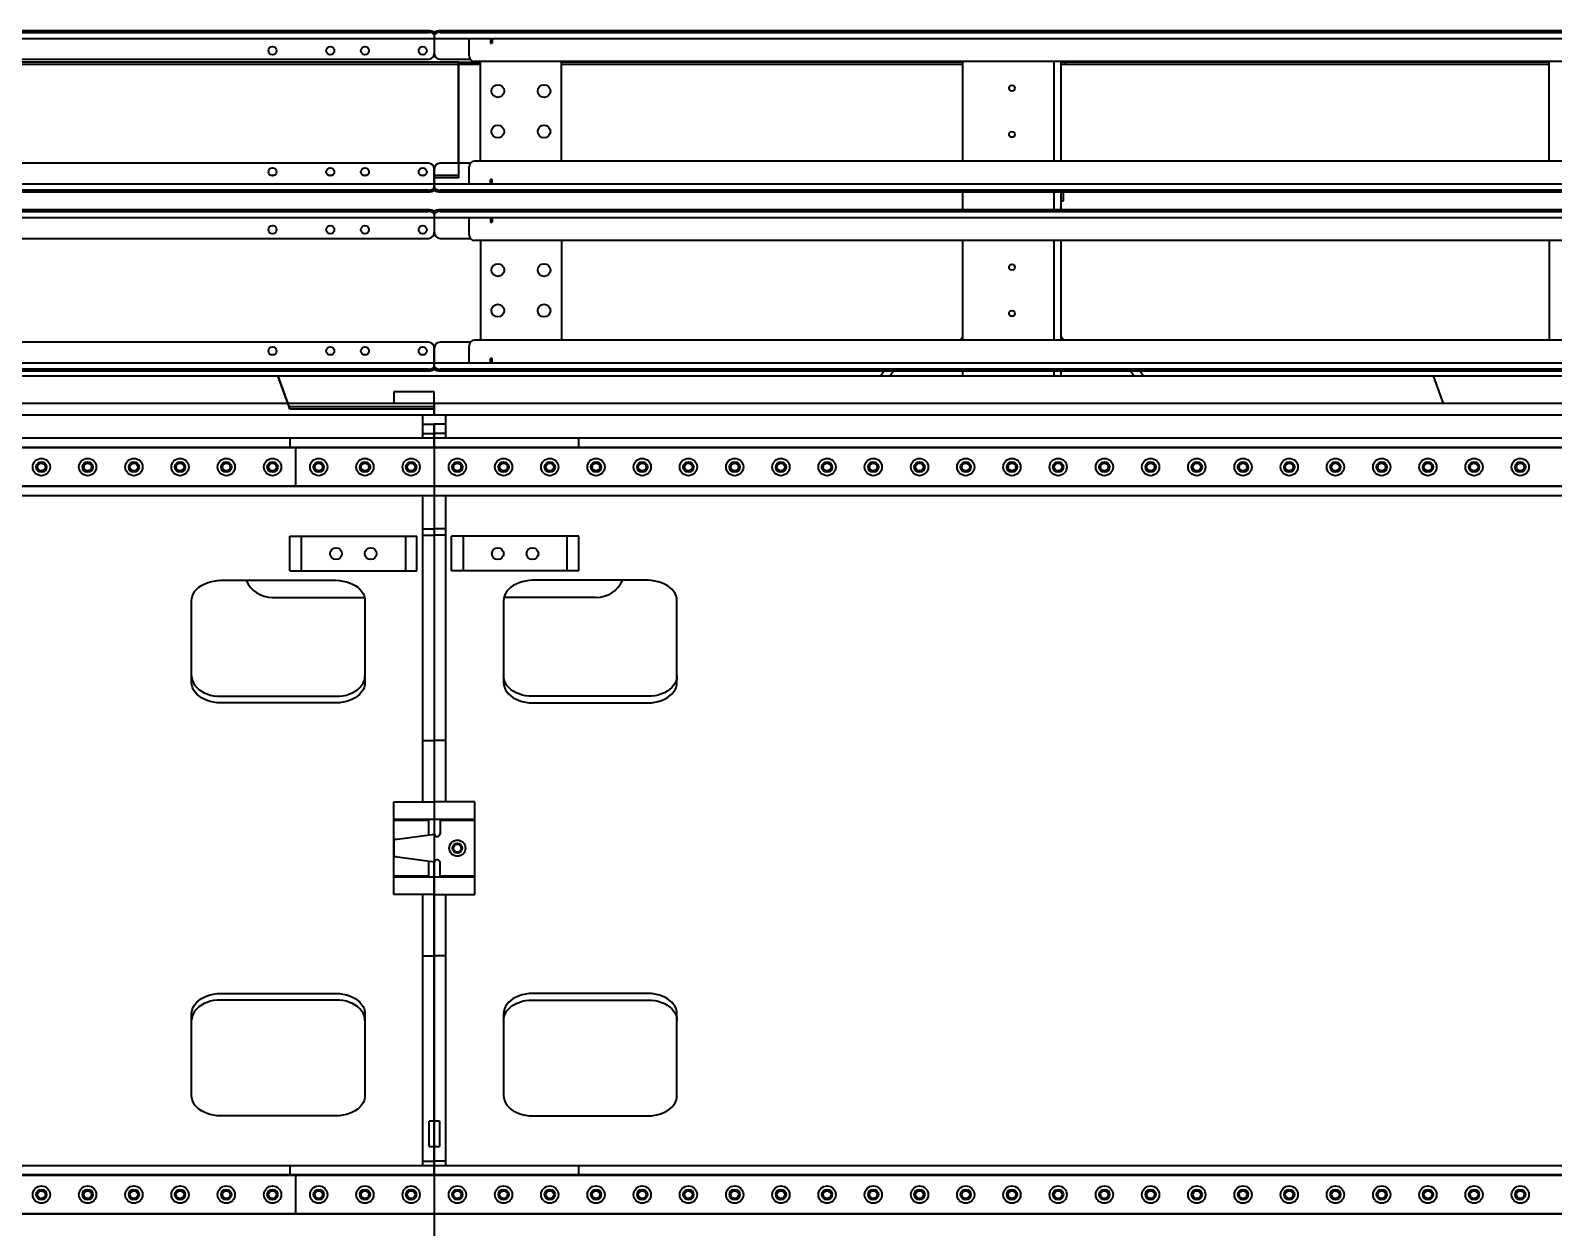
# Model space of a CAD drawing. Header units: inches. Extents: x 16559 to 58559, y 6500 to 36200.
# Drawn here: x 28495 to 29813, y 23166 to 24202 of the extents above; entities that cross this region are included whole.
import ezdxf

# ---------------------------------------------------------------- set-up
doc = ezdxf.new("R2010")
doc.units = ezdxf.units.IN
doc.header["$LTSCALE"] = 300
doc.layers.add('GUIDE', color=4, linetype='Continuous', lineweight=35)

# ---------------------------------------------------------------- blocks, each defined once
blk = doc.blocks.new('A$C8cf30650')
at = {"layer": 'GUIDE'}
for p, q in [((100, 1315.5), (100, 1298)), ((100, 1311), (4100, 1311)), ((105, 1318), (4095, 1318)), ((105, 1316.3), (2095, 1316.3)), ((130.2, 1296), (130.2, 1311)), ((148.6, 1311), (148.6, 1307)), ((148.6, 1307), (150, 1307)), ((149.3, 1311), (149.3, 1307)), ((150, 1311), (150, 1307)), ((2105, 1316.3), (4095, 1316.3)), ((4100, 1315.5), (4100, 1298)), ((105, 1293), (131.1, 1293)), ((2105, 1293), (4095, 1293)), ((121, 1290.5), (140, 1290.5)), ((121, 1203), (121, 1290.5)), ((140, 1288.5), (121, 1288.5)), ((2065.1, 1291), (134.9, 1291)), ((140, 1205), (140, 1291)), ((210, 1205), (210, 1291)), ((557.5, 1290.5), (210, 1290.5)), ((557.5, 1288.5), (210, 1288.5)), ((557.5, 1205), (557.5, 1291)), ((636.5, 1205), (636.5, 1291)), ((642.5, 1205), (642.5, 1291)), ((1065, 1290.5), (642.5, 1290.5)), ((1065, 1288.5), (642.5, 1288.5)), ((662.5, 1291), (662.5, 1290.5)), ((1065, 1205), (1065, 1291)), ((4121, 1290.5), (3642.5, 1290.5)), ((4121, 1288.5), (3642.5, 1288.5)), ((4121, 1290.5), (4121, 1190.5)), ((131.1, 1203), (105, 1203)), ((130.2, 1185), (130.2, 1200)), ((134.9, 1205), (2065.1, 1205)), ((4095, 1203), (2105, 1203)), ((100, 1180.5), (100, 1198)), ((150, 1189), (148.6, 1189)), ((148.6, 1185), (148.6, 1189)), ((149.3, 1185), (149.3, 1189)), ((150, 1185), (150, 1189)), ((3961.8, 1192.5), (3958.2, 1192.5)), ((4011.8, 1192.5), (4008.2, 1192.5)), ((4041.8, 1192.5), (4038.2, 1192.5)), ((4091.8, 1192.5), (4088.2, 1192.5)), ((4100, 1198), (4100, 1180.5)), ((4121, 1192.5), (4100, 1192.5)), ((4121, 1190.5), (4100, 1190.5)), ((4100, 1185), (100, 1185)), ((2095, 1179.7), (105, 1179.7)), ((4095, 1178), (105, 1178)), ((557.5, 1163), (557.5, 1178)), ((636.5, 1163), (636.5, 1178)), ((642.5, 1163), (642.5, 1178)), ((644.5, 1170.5), (644.5, 1178)), ((4095, 1179.7), (2105, 1179.7)), ((100, 1160.5), (100, 1143)), ((105, 1163), (4095, 1163)), ((105, 1161.3), (2095, 1161.3)), ((642.5, 1170.5), (644.5, 1170.5)), ((2105, 1161.3), (4095, 1161.3)), ((4100, 1160.5), (4100, 1143)), ((100, 1156), (4100, 1156)), ((130.2, 1141), (130.2, 1156)), ((148.6, 1156), (148.6, 1152)), ((148.6, 1152), (150, 1152)), ((149.3, 1156), (149.3, 1152)), ((150, 1156), (150, 1152)), ((105, 1138), (131.1, 1138)), ((2065.1, 1136), (134.9, 1136)), ((140, 1136), (140, 1050)), ((210, 1136), (210, 1050)), ((557.5, 1050), (557.5, 1136)), ((636.5, 1050), (636.5, 1136)), ((642.5, 1050), (642.5, 1136)), ((1065, 1136), (1065, 1050)), ((2105, 1138), (4095, 1138)), ((100, 1025.5), (100, 1043)), ((131.1, 1048), (105, 1048)), ((130.2, 1030), (130.2, 1045)), ((134.9, 1050), (2065.1, 1050)), ((4095, 1048), (2105, 1048)), ((4100, 1043), (4100, 1025.5)), ((4100, 1030), (100, 1030)), ((150, 1034), (148.6, 1034)), ((148.6, 1030), (148.6, 1034)), ((149.3, 1030), (149.3, 1034)), ((150, 1030), (150, 1034)), ((-35.3, 1019), (3964.7, 1019)), ((-25.7, 992), (-35.3, 1019)), ((2095, 1024.7), (105, 1024.7)), ((4095, 1023), (105, 1023)), ((486.2, 1019), (489, 1023)), ((497.5, 1023), (494.6, 1019)), ((557.5, 1019), (557.5, 1023)), ((636.5, 1019), (636.5, 1023)), ((642.5, 1019), (642.5, 1023)), ((705.4, 1019), (702.5, 1023)), ((711, 1023), (713.8, 1019)), ((964.7, 1019), (973.2, 995)), ((4095, 1024.7), (2105, 1024.7)), ((3964.7, 1019), (3973.2, 995)), ((4100, 1005), (4065, 1005)), ((4065, 1005), (4065, 995)), ((4100, 985), (4100, 1005)), ((100, 992), (-25.7, 992)), ((-25, 990), (-25.7, 992)), ((100, 990), (-25, 990)), ((4100, 995), (100, 995)), ((100, 995), (100, 985)), ((4100, 985), (100, 985)), ((100, 957), (100, 977)), ((110, 977), (100, 977)), ((110, 965), (110, 985)), ((4090, 965), (4090, 985)), ((4090, 977), (4100, 977)), ((4100, 977), (4100, 41)), ((110, 969), (100, 969)), ((4100, 965), (100, 965)), ((225, 957), (225, 965)), ((3975, 965), (3975, 957)), ((4090, 969), (4100, 969)), ((3980, 957), (-20, 957)), ((-20, 957), (-20, 923)), ((3980, 956.5), (-20, 956.5)), ((3980, 957), (3980, 923)), ((3980, 923.5), (-20, 923.5)), ((4100, 923), (-20, 923)), ((100, 923), (100, 621.8)), ((4100, 915), (100, 915)), ((110, 650), (110, 915)), ((4090, 650), (4090, 915)), ((110, 886.6), (100, 886.6)), ((4090, 886.6), (4100, 886.6)), ((110, 881), (100, 881)), ((115, 850), (115, 880)), ((225, 880), (115, 880)), ((125, 880), (125, 850)), ((215, 850), (215, 880)), ((225, 850), (225, 880)), ((3975, 850), (3975, 880)), ((3975, 880), (4085, 880)), ((3985, 850), (3985, 880)), ((4075, 880), (4075, 850)), ((4085, 850), (4085, 880)), ((4090, 881), (4100, 881)), ((225, 850), (115, 850)), ((3975, 850), (4085, 850)), ((285, 841.9), (185, 841.9)), ((3915, 841.9), (4015, 841.9)), ((160, 824.2), (160, 753.5)), ((240, 827), (160.3, 827)), ((310, 753.5), (310, 824.2)), ((3890, 753.5), (3890, 824.2)), ((3960, 827), (4039.7, 827)), ((4040, 824.2), (4040, 753.5)), ((285, 741.5), (185, 741.5)), ((3915, 741.5), (4015, 741.5)), ((185, 735.8), (285, 735.8)), ((4015, 735.8), (3915, 735.8)), ((110, 703.3), (100, 703.3)), ((4090, 703.3), (4100, 703.3)), ((135, 650), (100, 650)), ((135, 570), (135, 650)), ((4065, 650), (4100, 650)), ((4065, 570), (4065, 650)), ((65, 635), (95, 635)), ((65, 617.5), (65, 635)), ((95, 634), (65, 634)), ((95, 635), (95, 621.2)), ((100, 635), (135, 635)), ((105, 635), (105, 622.5)), ((135, 634), (105, 634)), ((4065, 635), (4100, 635)), ((100.1, 621.9), (65.9, 617.3)), ((67, 617.5), (65, 617.5)), ((65, 616.4), (65, 603.6)), ((67, 602.5), (65, 602.5)), ((65, 585), (65, 602.5)), ((65.9, 602.7), (100.1, 598.1)), ((95, 598.8), (95, 585)), ((100, 327), (100, 598.2)), ((105, 585), (105, 597.5)), ((65, 586), (95, 586)), ((95, 585), (65, 585)), ((135, 585), (100, 585)), ((105, 586), (135, 586)), ((4100, 585), (4065, 585)), ((100, 570), (135, 570)), ((110, 335), (110, 570)), ((4100, 570), (4065, 570)), ((4090, 335), (4090, 570)), ((110, 516.7), (100, 516.7)), ((4090, 516.7), (4100, 516.7)), ((285, 484.2), (185, 484.2)), ((185, 478.5), (285, 478.5)), ((3915, 484.2), (4015, 484.2)), ((4015, 478.5), (3915, 478.5)), ((160, 466.5), (160, 395.8)), ((310, 395.8), (310, 466.5)), ((3890, 395.8), (3890, 466.5)), ((4040, 466.5), (4040, 395.8)), ((104.5, 373.7), (100, 373.7)), ((104.5, 373.7), (104.5, 351.7)), ((185, 378.1), (285, 378.1)), ((4015, 378.1), (3915, 378.1)), ((4095.5, 351.7), (4095.5, 373.7)), ((4100, 373.7), (4095.5, 373.7)), ((100, 351.7), (104.5, 351.7)), ((4095.5, 351.7), (4100, 351.7)), ((110, 339), (100, 339)), ((4100, 335), (100, 335)), ((225, 327), (225, 335)), ((3975, 335), (3975, 327)), ((4090, 339), (4100, 339)), ((3980, 327), (-20, 327)), ((-20, 327), (-20, 293)), ((3980, 326.5), (-20, 326.5)), ((3980, 327), (3980, 293)), ((3980, 293.5), (-20, 293.5)), ((4100, 293), (-20, 293)), ((100, 293), (100, 41))]:
    blk.add_line(p, q, dxfattribs=at)
at = {"layer": 'GUIDE', "flags": 128}
for points in [[(100, 1315.5), (100.1, 1316), (100.4, 1316.5), (100.8, 1316.9), (101.5, 1317.3), (102.2, 1317.6), (103.1, 1317.8), (104, 1318), (105, 1318)], [(105, 1316.3), (104, 1316.2), (103.1, 1316.1), (102.2, 1315.8), (101.5, 1315.5), (100.8, 1315.2), (100.4, 1314.7), (100.1, 1314.3), (100, 1313.8)], [(4095, 1318), (4096, 1318), (4096.9, 1317.8), (4097.8, 1317.6), (4098.5, 1317.3), (4099.2, 1316.9), (4099.6, 1316.5), (4099.9, 1316), (4100, 1315.5)], [(4100, 1313.8), (4099.9, 1314.3), (4099.6, 1314.7), (4099.2, 1315.2), (4098.5, 1315.5), (4097.8, 1315.8), (4096.9, 1316.1), (4096, 1316.2), (4095, 1316.3)], [(100, 1182.2), (100.1, 1181.7), (100.4, 1181.3), (100.8, 1180.8), (101.5, 1180.5), (102.2, 1180.2), (103.1, 1179.9), (104, 1179.8), (105, 1179.7)], [(105, 1178), (104, 1178), (103.1, 1178.2), (102.2, 1178.4), (101.5, 1178.7), (100.8, 1179.1), (100.4, 1179.5), (100.1, 1180), (100, 1180.5)], [(4095, 1179.7), (4096, 1179.8), (4096.9, 1179.9), (4097.8, 1180.2), (4098.5, 1180.5), (4099.2, 1180.8), (4099.6, 1181.3), (4099.9, 1181.7), (4100, 1182.2)], [(4100, 1180.5), (4099.9, 1180), (4099.6, 1179.5), (4099.2, 1179.1), (4098.5, 1178.7), (4097.8, 1178.4), (4096.9, 1178.2), (4096, 1178), (4095, 1178)], [(100, 1160.5), (100.1, 1161), (100.4, 1161.5), (100.8, 1161.9), (101.5, 1162.3), (102.2, 1162.6), (103.1, 1162.8), (104, 1163), (105, 1163)], [(105, 1161.3), (104, 1161.2), (103.1, 1161.1), (102.2, 1160.8), (101.5, 1160.5), (100.8, 1160.2), (100.4, 1159.7), (100.1, 1159.3), (100, 1158.8)], [(4095, 1163), (4096, 1163), (4096.9, 1162.8), (4097.8, 1162.6), (4098.5, 1162.3), (4099.2, 1161.9), (4099.6, 1161.5), (4099.9, 1161), (4100, 1160.5)], [(4100, 1158.8), (4099.9, 1159.3), (4099.6, 1159.7), (4099.2, 1160.2), (4098.5, 1160.5), (4097.8, 1160.8), (4096.9, 1161.1), (4096, 1161.2), (4095, 1161.3)], [(555.3, 1050), (555.4, 1050.2), (557.5, 1052.9)], [(642.5, 1052.9), (644.6, 1050.2), (644.7, 1050)], [(100, 1027.2), (100.1, 1026.7), (100.4, 1026.3), (100.8, 1025.8), (101.5, 1025.5), (102.2, 1025.2), (103.1, 1024.9), (104, 1024.8), (105, 1024.7)], [(105, 1023), (104, 1023), (103.1, 1023.2), (102.2, 1023.4), (101.5, 1023.7), (100.8, 1024.1), (100.4, 1024.5), (100.1, 1025), (100, 1025.5)], [(4095, 1024.7), (4096, 1024.8), (4096.9, 1024.9), (4097.8, 1025.2), (4098.5, 1025.5), (4099.2, 1025.8), (4099.6, 1026.3), (4099.9, 1026.7), (4100, 1027.2)], [(4100, 1025.5), (4099.9, 1025), (4099.6, 1024.5), (4099.2, 1024.1), (4098.5, 1023.7), (4097.8, 1023.4), (4096.9, 1023.2), (4096, 1023), (4095, 1023)], [(185, 841.9), (182, 841.7), (179, 841.3), (176.1, 840.7), (173.4, 839.8), (170.8, 838.7), (168.4, 837.4), (166.3, 835.9), (164.4, 834.2), (162.9, 832.4), (161.6, 830.5), (160.7, 828.4), (160.2, 826.3), (160, 824.2)], [(310, 824.2), (309.8, 826.3), (309.3, 828.4), (308.4, 830.5), (307.1, 832.4), (305.6, 834.2), (303.7, 835.9), (301.6, 837.4), (299.2, 838.7), (296.6, 839.8), (293.9, 840.7), (291, 841.3), (288, 841.7), (285, 841.9)], [(3890, 824.2), (3890.2, 826.3), (3890.7, 828.4), (3891.6, 830.5), (3892.9, 832.4), (3894.4, 834.2), (3896.3, 835.9), (3898.4, 837.4), (3900.8, 838.7), (3903.4, 839.8), (3906.1, 840.7), (3909, 841.3), (3912, 841.7), (3915, 841.9)], [(4015, 841.9), (4018, 841.7), (4021, 841.3), (4023.9, 840.7), (4026.6, 839.8), (4029.2, 838.7), (4031.6, 837.4), (4033.7, 835.9), (4035.6, 834.2), (4037.1, 832.4), (4038.4, 830.5), (4039.3, 828.4), (4039.8, 826.3), (4040, 824.2)], [(185, 741.5), (182, 741.6), (179, 742), (176.1, 742.6), (173.4, 743.5), (170.8, 744.6), (168.4, 745.9), (166.3, 747.4), (164.4, 749.1), (162.9, 750.9), (161.6, 752.9), (160.7, 754.9), (160.2, 757), (160, 759.1)], [(160, 753.5), (160.2, 751.3), (160.7, 749.2), (161.6, 747.2), (162.9, 745.3), (164.4, 743.4), (166.3, 741.8), (168.4, 740.2), (170.8, 738.9), (173.4, 737.8), (176.1, 736.9), (179, 736.3), (182, 735.9), (185, 735.8)], [(310, 759.1), (309.8, 757), (309.3, 754.9), (308.4, 752.9), (307.1, 750.9), (305.6, 749.1), (303.7, 747.4), (301.6, 745.9), (299.2, 744.6), (296.6, 743.5), (293.9, 742.6), (291, 742), (288, 741.6), (285, 741.5)], [(285, 735.8), (288, 735.9), (291, 736.3), (293.9, 736.9), (296.6, 737.8), (299.2, 738.9), (301.6, 740.2), (303.7, 741.8), (305.6, 743.4), (307.1, 745.3), (308.4, 747.2), (309.3, 749.2), (309.8, 751.3), (310, 753.5)], [(3890, 759.1), (3890.2, 757), (3890.7, 754.9), (3891.6, 752.9), (3892.9, 750.9), (3894.4, 749.1), (3896.3, 747.4), (3898.4, 745.9), (3900.8, 744.6), (3903.4, 743.5), (3906.1, 742.6), (3909, 742), (3912, 741.6), (3915, 741.5)], [(3915, 735.8), (3912, 735.9), (3909, 736.3), (3906.1, 736.9), (3903.4, 737.8), (3900.8, 738.9), (3898.4, 740.2), (3896.3, 741.8), (3894.4, 743.4), (3892.9, 745.3), (3891.6, 747.2), (3890.7, 749.2), (3890.2, 751.3), (3890, 753.5)], [(4015, 741.5), (4018, 741.6), (4021, 742), (4023.9, 742.6), (4026.6, 743.5), (4029.2, 744.6), (4031.6, 745.9), (4033.7, 747.4), (4035.6, 749.1), (4037.1, 750.9), (4038.4, 752.9), (4039.3, 754.9), (4039.8, 757), (4040, 759.1)], [(4040, 753.5), (4039.8, 751.3), (4039.3, 749.2), (4038.4, 747.2), (4037.1, 745.3), (4035.6, 743.4), (4033.7, 741.8), (4031.6, 740.2), (4029.2, 738.9), (4026.6, 737.8), (4023.9, 736.9), (4021, 736.3), (4018, 735.9), (4015, 735.8)], [(185, 484.2), (182, 484.1), (179, 483.7), (176.1, 483.1), (173.4, 482.2), (170.8, 481.1), (168.4, 479.8), (166.3, 478.2), (164.4, 476.6), (162.9, 474.7), (161.6, 472.8), (160.7, 470.8), (160.2, 468.7), (160, 466.5)], [(160, 460.9), (160.2, 463), (160.7, 465.1), (161.6, 467.1), (162.9, 469.1), (164.4, 470.9), (166.3, 472.6), (168.4, 474.1), (170.8, 475.4), (173.4, 476.5), (176.1, 477.4), (179, 478), (182, 478.4), (185, 478.5)], [(310, 466.5), (309.8, 468.7), (309.3, 470.8), (308.4, 472.8), (307.1, 474.7), (305.6, 476.6), (303.7, 478.2), (301.6, 479.8), (299.2, 481.1), (296.6, 482.2), (293.9, 483.1), (291, 483.7), (288, 484.1), (285, 484.2)], [(285, 478.5), (288, 478.4), (291, 478), (293.9, 477.4), (296.6, 476.5), (299.2, 475.4), (301.6, 474.1), (303.7, 472.6), (305.6, 470.9), (307.1, 469.1), (308.4, 467.1), (309.3, 465.1), (309.8, 463), (310, 460.9)], [(3890, 466.5), (3890.2, 468.7), (3890.7, 470.8), (3891.6, 472.8), (3892.9, 474.7), (3894.4, 476.6), (3896.3, 478.2), (3898.4, 479.8), (3900.8, 481.1), (3903.4, 482.2), (3906.1, 483.1), (3909, 483.7), (3912, 484.1), (3915, 484.2)], [(3915, 478.5), (3912, 478.4), (3909, 478), (3906.1, 477.4), (3903.4, 476.5), (3900.8, 475.4), (3898.4, 474.1), (3896.3, 472.6), (3894.4, 470.9), (3892.9, 469.1), (3891.6, 467.1), (3890.7, 465.1), (3890.2, 463), (3890, 460.9)], [(4015, 484.2), (4018, 484.1), (4021, 483.7), (4023.9, 483.1), (4026.6, 482.2), (4029.2, 481.1), (4031.6, 479.8), (4033.7, 478.2), (4035.6, 476.6), (4037.1, 474.7), (4038.4, 472.8), (4039.3, 470.8), (4039.8, 468.7), (4040, 466.5)], [(4040, 460.9), (4039.8, 463), (4039.3, 465.1), (4038.4, 467.1), (4037.1, 469.1), (4035.6, 470.9), (4033.7, 472.6), (4031.6, 474.1), (4029.2, 475.4), (4026.6, 476.5), (4023.9, 477.4), (4021, 478), (4018, 478.4), (4015, 478.5)], [(160, 395.8), (160.2, 393.7), (160.7, 391.6), (161.6, 389.5), (162.9, 387.6), (164.4, 385.8), (166.3, 384.1), (168.4, 382.6), (170.8, 381.3), (173.4, 380.2), (176.1, 379.3), (179, 378.7), (182, 378.3), (185, 378.1)], [(285, 378.1), (288, 378.3), (291, 378.7), (293.9, 379.3), (296.6, 380.2), (299.2, 381.3), (301.6, 382.6), (303.7, 384.1), (305.6, 385.8), (307.1, 387.6), (308.4, 389.5), (309.3, 391.6), (309.8, 393.7), (310, 395.8)], [(3915, 378.1), (3912, 378.3), (3909, 378.7), (3906.1, 379.3), (3903.4, 380.2), (3900.8, 381.3), (3898.4, 382.6), (3896.3, 384.1), (3894.4, 385.8), (3892.9, 387.6), (3891.6, 389.5), (3890.7, 391.6), (3890.2, 393.7), (3890, 395.8)], [(4040, 395.8), (4039.8, 393.7), (4039.3, 391.6), (4038.4, 389.5), (4037.1, 387.6), (4035.6, 385.8), (4033.7, 384.1), (4031.6, 382.6), (4029.2, 381.3), (4026.6, 380.2), (4023.9, 379.3), (4021, 378.7), (4018, 378.3), (4015, 378.1)]]:
    blk.add_lwpolyline(points, dxfattribs=at)
at = {"layer": 'GUIDE'}
for centre, radius in [((3960, 1300.5), 3.5), ((4010, 1300.5), 3.5), ((4040, 1300.5), 3.5), ((4090, 1300.5), 3.5), ((155, 1265.5), 5.5), ((195, 1265.5), 5.5), ((600, 1268), 2.5), ((155, 1230.5), 5.5), ((195, 1230.5), 5.5), ((600, 1228), 2.5), ((3960, 1195.5), 3.5), ((4010, 1195.5), 3.5), ((4040, 1195.5), 3.5), ((4090, 1195.5), 3.5), ((3960, 1145.5), 3.5), ((4010, 1145.5), 3.5), ((4040, 1145.5), 3.5), ((4090, 1145.5), 3.5), ((155, 1110.5), 5.5), ((195, 1110.5), 5.5), ((600, 1113), 2.5), ((155, 1075.5), 5.5), ((195, 1075.5), 5.5), ((600, 1073), 2.5), ((3960, 1040.5), 3.5), ((4010, 1040.5), 3.5), ((4040, 1040.5), 3.5), ((4090, 1040.5), 3.5), ((0, 940), 7.5), ((0, 940), 4.5), ((40, 940), 7.5), ((40, 940), 4.5), ((80, 940), 7.5), ((80, 940), 4.5), ((120, 940), 7.5), ((120, 940), 4.5), ((120, 940), 3.4), ((160, 940), 7.5), ((160, 940), 4.5), ((160, 940), 3.4), ((200, 940), 7.5), ((200, 940), 4.5), ((200, 940), 3.4), ((240, 940), 7.5), ((240, 940), 4.5), ((240, 940), 3.4), ((280, 940), 7.5), ((280, 940), 4.5), ((280, 940), 3.4), ((320, 940), 7.5), ((320, 940), 4.5), ((320, 940), 3.4), ((360, 940), 7.5), ((360, 940), 4.5), ((360, 940), 3.4), ((400, 940), 7.5), ((400, 940), 4.5), ((400, 940), 3.4), ((440, 940), 7.5), ((440, 940), 4.5), ((440, 940), 3.4), ((480, 940), 7.5), ((480, 940), 4.5), ((480, 940), 3.4), ((520, 940), 7.5), ((520, 940), 4.5), ((520, 940), 3.4), ((560, 940), 7.5), ((560, 940), 4.5), ((560, 940), 3.4), ((600, 940), 7.5), ((600, 940), 4.5), ((600, 940), 3.4), ((640, 940), 7.5), ((640, 940), 4.5), ((640, 940), 3.4), ((680, 940), 7.5), ((680, 940), 4.5), ((680, 940), 3.4), ((720, 940), 7.5), ((720, 940), 4.5), ((720, 940), 3.4), ((760, 940), 7.5), ((760, 940), 4.5), ((760, 940), 3.4), ((800, 940), 7.5), ((800, 940), 4.5), ((800, 940), 3.4), ((840, 940), 7.5), ((840, 940), 4.5), ((840, 940), 3.4), ((880, 940), 7.5), ((880, 940), 4.5), ((880, 940), 3.4), ((920, 940), 7.5), ((920, 940), 4.5), ((920, 940), 3.4), ((960, 940), 7.5), ((960, 940), 4.5), ((960, 940), 3.4), ((1000, 940), 7.5), ((1000, 940), 4.5), ((1000, 940), 3.4), ((1040, 940), 7.5), ((1040, 940), 4.5), ((1040, 940), 3.4), ((3760, 940), 7.5), ((3760, 940), 4.5), ((3760, 940), 3.4), ((3800, 940), 7.5), ((3800, 940), 4.5), ((3800, 940), 3.4), ((3840, 940), 7.5), ((3840, 940), 4.5), ((3840, 940), 3.4), ((3880, 940), 7.5), ((3880, 940), 4.5), ((3880, 940), 3.4), ((3920, 940), 7.5), ((3920, 940), 4.5), ((3920, 940), 3.4), ((3960, 940), 7.5), ((3960, 940), 4.5), ((3960, 940), 3.4), ((4000, 940), 3.4), ((4040, 940), 3.4), ((4080, 940), 3.4), ((155, 865), 5.1), ((185, 865), 5.1), ((4015, 865), 5.1), ((4045, 865), 5.1), ((120, 610), 7), ((120, 610), 4.25), ((120, 610), 3.4), ((0, 310), 7.5), ((40, 310), 7.5), ((80, 310), 7.5), ((120, 310), 7.5), ((160, 310), 7.5), ((200, 310), 7.5), ((240, 310), 7.5), ((280, 310), 7.5), ((320, 310), 7.5), ((360, 310), 7.5), ((400, 310), 7.5), ((440, 310), 7.5), ((480, 310), 7.5), ((520, 310), 7.5), ((560, 310), 7.5), ((600, 310), 7.5), ((640, 310), 7.5), ((680, 310), 7.5), ((720, 310), 7.5), ((760, 310), 7.5), ((800, 310), 7.5), ((840, 310), 7.5), ((880, 310), 7.5), ((920, 310), 7.5), ((960, 310), 7.5), ((1000, 310), 7.5), ((1040, 310), 7.5), ((3760, 310), 7.5), ((3800, 310), 7.5), ((3840, 310), 7.5), ((3880, 310), 7.5), ((3920, 310), 7.5), ((3960, 310), 7.5), ((0, 310), 4.5), ((40, 310), 4.5), ((80, 310), 4.5), ((120, 310), 4.5), ((120, 310), 3.4), ((160, 310), 4.5), ((160, 310), 3.4), ((200, 310), 4.5), ((200, 310), 3.4), ((240, 310), 4.5), ((240, 310), 3.4), ((280, 310), 4.5), ((280, 310), 3.4), ((320, 310), 4.5), ((320, 310), 3.4), ((360, 310), 4.5), ((360, 310), 3.4), ((400, 310), 4.5), ((400, 310), 3.4), ((440, 310), 4.5), ((440, 310), 3.4), ((480, 310), 4.5), ((480, 310), 3.4), ((520, 310), 4.5), ((520, 310), 3.4), ((560, 310), 4.5), ((560, 310), 3.4), ((600, 310), 4.5), ((600, 310), 3.4), ((640, 310), 4.5), ((640, 310), 3.4), ((680, 310), 4.5), ((680, 310), 3.4), ((720, 310), 4.5), ((720, 310), 3.4), ((760, 310), 4.5), ((760, 310), 3.4), ((800, 310), 4.5), ((800, 310), 3.4), ((840, 310), 4.5), ((840, 310), 3.4), ((880, 310), 4.5), ((880, 310), 3.4), ((920, 310), 4.5), ((920, 310), 3.4), ((960, 310), 4.5), ((960, 310), 3.4), ((1000, 310), 4.5), ((1000, 310), 3.4), ((1040, 310), 4.5), ((1040, 310), 3.4), ((3760, 310), 4.5), ((3760, 310), 3.4), ((3800, 310), 4.5), ((3800, 310), 3.4), ((3840, 310), 4.5), ((3840, 310), 3.4), ((3880, 310), 4.5), ((3880, 310), 3.4), ((3920, 310), 4.5), ((3920, 310), 3.4), ((3960, 310), 4.5), ((3960, 310), 3.4), ((4000, 310), 3.4), ((4040, 310), 3.4), ((4080, 310), 3.4)]:
    blk.add_circle(centre, radius, dxfattribs=at)
for centre, radius, start, end in [((105, 1298), 5, 180, 270), ((135, 1295.9), 4.86, 178.2746, 268.1638), ((4095, 1298), 5, 270, 0), ((646.5, 1294.5), 4, 241.045, 270), ((105, 1198), 5, 90, 180), ((135, 1200.1), 4.86, 91.8362, 181.7254), ((4095, 1198), 5, 0, 90), ((105, 1143), 5, 180, 270), ((135, 1140.9), 4.86, 178.2746, 268.1638), ((4095, 1143), 5, 270, 0), ((105, 1043), 5, 90, 180), ((135, 1045.1), 4.86, 91.8362, 181.7254), ((4095, 1043), 5, 0, 90), ((240, 852), 25, 270, 336.0749), ((3960, 852), 25, 203.9251, 270), ((102.5, 622.5), 2.5, 195, 0), ((66, 616.4), 1, 97.5, 180), ((66, 603.6), 1, 180, 262.5), ((102.5, 597.5), 2.5, 0, 165)]:
    blk.add_arc(centre, radius, start, end, dxfattribs=at)

msp = doc.modelspace()

# ---------------------------------------------------------------- block references
at = {"layer": 'GUIDE'}
for p in [(24744.563, 22884.213), (28744.563, 22884.213)]:
    msp.add_blockref('A$C8cf30650', p, dxfattribs=at)

doc.saveas('drawing.dxf')
